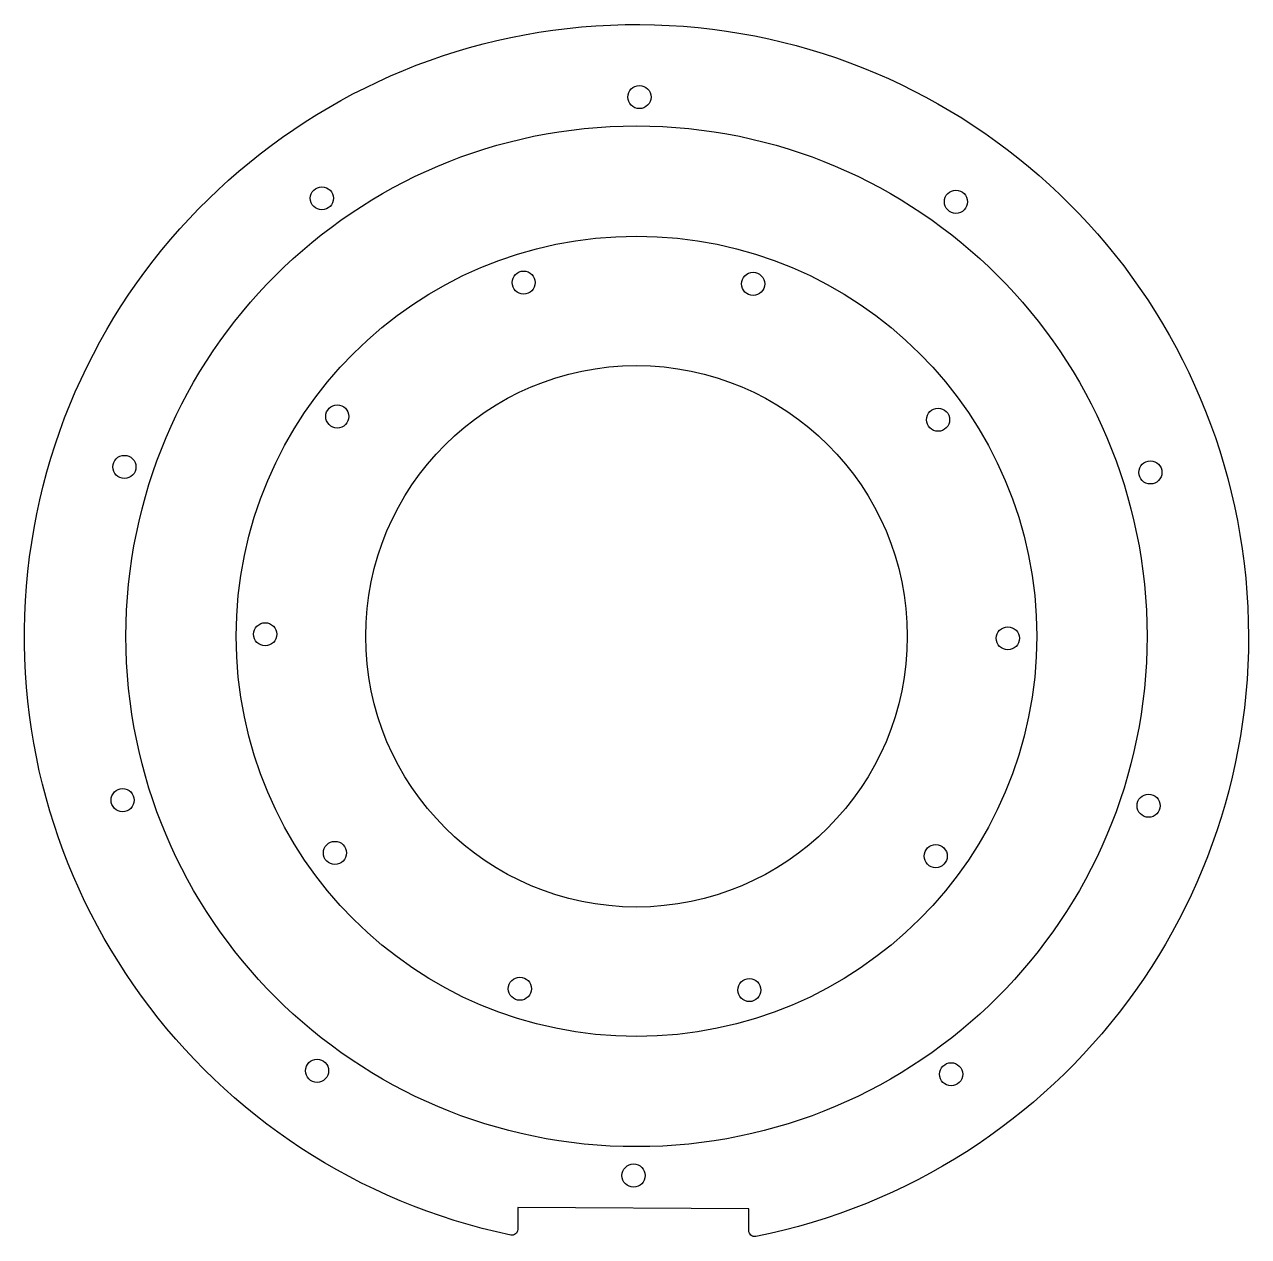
# Model space of a CAD drawing. Header units: millimetres. Extents: x -106 to 106, y -104 to 106.
import ezdxf

# ---------------------------------------------------------------- set-up
doc = ezdxf.new("R2010")
doc.units = ezdxf.units.MM
doc.layers.get('0').update_dxf_attribs({"linetype": 'CONTINUOUS'})

msp = doc.modelspace()

# ---------------------------------------------------------------- linework, layer by layer
msp.add_lwpolyline([(-21.77, -103.67, -9.891933), (20.63, -103.9, -0.474542), (19.44, -102.91), (19.46, -99.13), (-20.54, -98.91), (-20.56, -102.69, -0.474542)], format="xyb", close=True)
for centre, radius in [((0.51, 93.36), 2), ((0, 0), 88.36), ((-54.46, 75.83), 2), ((55.28, 75.23), 2), ((0, 0), 69.28), ((-19.53, 61.24), 2), ((20.19, 61.02), 2), ((0, 0), 46.87), ((-51.79, 38.06), 2), ((52.2, 37.5), 2), ((-88.63, 29.33), 2), ((88.94, 28.37), 2), ((-64.27, 0.35), 2), ((64.27, -0.35), 2), ((-88.94, -28.37), 2), ((88.63, -29.33), 2), ((-52.2, -37.5), 2), ((51.79, -38.06), 2), ((-20.19, -61.02), 2), ((19.53, -61.24), 2), ((-55.28, -75.23), 2), ((54.46, -75.83), 2), ((-0.51, -93.36), 2)]:
    msp.add_circle(centre, radius)

doc.saveas('drawing.dxf')
